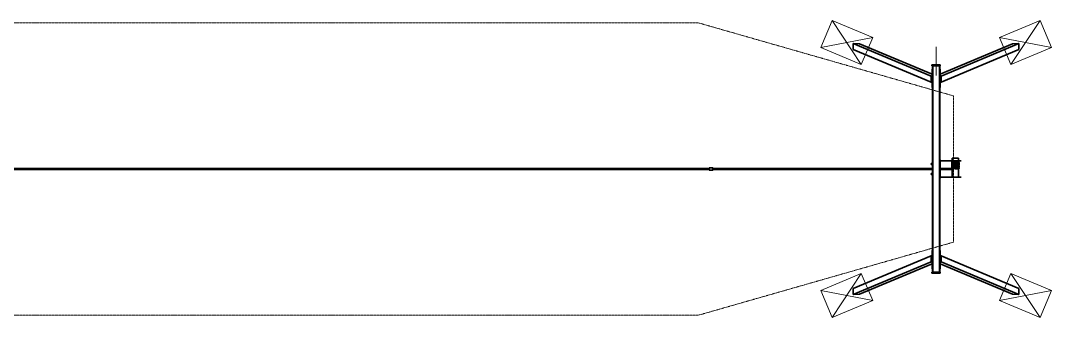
# Model space of a CAD drawing. Header units: millimetres. Extents: x -13997 to 14166, y -2044 to 2256.
# Drawn here: x 85 to 14166, y -1924 to 2136 of the extents above; entities that cross this region are included whole.
import ezdxf

# ---------------------------------------------------------------- set-up
doc = ezdxf.new("R2010")
doc.units = ezdxf.units.MM
doc.linetypes.add('CENTERX2', pattern=[20.32, 12.7, -2.54, 2.54, -2.54])

msp = doc.modelspace()

# ---------------------------------------------------------------- linework, layer by layer
at = {"color": 7, "linetype": 'Continuous', "lineweight": 18}
for p, q in [((11172, 2136), (11017, 1768)), ((11725, 1904), (11172, 2136)), ((11172, 2136), (11570, 1535)), ((14012, 2136), (13458, 1904)), ((13613, 1535), (14012, 2136)), ((14166, 1768), (14012, 2136)), ((11017, 1768), (11725, 1904)), ((11570, 1535), (11725, 1904)), ((13458, 1904), (13613, 1535)), ((14166, 1768), (13458, 1904)), ((11017, 1768), (11570, 1535)), ((12592, 1776), (12592, 1384)), ((13613, 1535), (14166, 1768)), ((11502, 106), (10970, 106)), ((11570, -1323), (11017, -1555)), ((11172, -1924), (11570, -1323)), ((11725, -1691), (11570, -1323)), ((13613, -1323), (13458, -1691)), ((14166, -1555), (13613, -1323)), ((14012, -1924), (13613, -1323)), ((11017, -1555), (11172, -1924)), ((11017, -1555), (11725, -1691)), ((13458, -1691), (14166, -1555)), ((14012, -1924), (14166, -1555)), ((11172, -1924), (11725, -1691)), ((13458, -1691), (14012, -1924))]:
    msp.add_line(p, q, dxfattribs=at)
at = {"color": 7, "linetype": 'CENTERX2', "lineweight": 18}
for p, q in [((-10508, 2106), (9342, 2106)), ((9342, 2106), (12830, 1106)), ((12830, 1106), (12830, -894)), ((9342, -1894), (12830, -894)), ((-10508, -1894), (9342, -1894))]:
    msp.add_line(p, q, dxfattribs=at)
at = {"color": 7, "linetype": 'Continuous', "lineweight": 35}
for p, q in [((12525, 1377), (11459, 1823)), ((11459, 1823), (11546, 1818)), ((11459, 1742), (11459, 1823)), ((12525, 1296), (11459, 1742)), ((12537, 1402), (11546, 1818)), ((12647, 1402), (13637, 1818)), ((12659, 1377), (13724, 1823)), ((12659, 1296), (13724, 1742)), ((13637, 1818), (13724, 1823)), ((13724, 1823), (13724, 1742)), ((12534, 1531), (12534, 1516)), ((12534, 1531), (12549, 1531)), ((12534, 1516), (12549, 1516)), ((12537, 1471), (12542, 1471)), ((12537, 1461), (12537, 1471)), ((12542, 1461), (12537, 1461)), ((12537, 1461), (12537, 1231)), ((12542, 1466), (12542, 1516)), ((12542, 1466), (12542, 1461)), ((12542, 1461), (12542, 1231)), ((12549, 1531), (12549, 1516)), ((12549, 1531), (12634, 1531)), ((12549, 1516), (12634, 1516)), ((12634, 1531), (12634, 1516)), ((12634, 1531), (12649, 1531)), ((12634, 1516), (12649, 1516)), ((12642, 1466), (12642, 1516)), ((12642, 1471), (12647, 1471)), ((12642, 1461), (12642, 1466)), ((12647, 1461), (12642, 1461)), ((12642, 1231), (12642, 1461)), ((12647, 1471), (12647, 1461)), ((12647, 1231), (12647, 1461)), ((12649, 1531), (12649, 1516)), ((12525, 1377), (12525, 1296)), ((12537, 1376), (12525, 1377)), ((12525, 1296), (12537, 1295)), ((12659, 1377), (12647, 1376)), ((12647, 1295), (12659, 1296)), ((12659, 1296), (12659, 1377)), ((12537, 1231), (12542, 1231)), ((12537, 1221), (12537, 1231)), ((12542, 1221), (12537, 1221)), ((12542, 1231), (12542, 1227)), ((12542, -1014), (12542, 1227)), ((12642, 1227), (12642, 1231)), ((12642, 1231), (12647, 1231)), ((12642, 234), (12642, 1227)), ((12647, 1221), (12642, 1221)), ((12647, 1231), (12647, 1221)), ((12532, 182), (12530, 182)), ((12530, 166), (12532, 166)), ((12532, 183), (12532, 183)), ((12532, 183), (12532, 177)), ((12532, 183), (12532, 183)), ((12532, 177), (12532, 170)), ((12532, 170), (12532, 166)), ((12532, 166), (12532, 166)), ((12538, 182), (12533, 182)), ((12539, 173), (12533, 173)), ((12538, 165), (12533, 165)), ((12542, 184), (12540, 184)), ((12540, 164), (12540, 184)), ((12540, 183), (12540, 183)), ((12540, 166), (12540, 166)), ((12540, 164), (12542, 164)), ((12645, 234), (12642, 234)), ((12642, 234), (12642, -21)), ((12645, 234), (12645, 219)), ((12645, 219), (12855, 219)), ((12645, 216), (12855, 216)), ((12645, 216), (12645, -4)), ((12813, 256), (12813, 219)), ((12813, 256), (12898, 256)), ((12813, 216), (12813, 207)), ((12813, 197), (12813, 195)), ((12813, 185), (12813, 183)), ((12813, 173), (12813, 171)), ((12813, 161), (12813, 159)), ((12813, 149), (12813, 147)), ((12855, 219), (12855, 216)), ((12855, 219), (12932, 219)), ((12855, 216), (12932, 216)), ((12898, 219), (12898, 256)), ((12898, 202), (12898, 216)), ((12898, 190), (12898, 192)), ((12898, 178), (12898, 180)), ((12898, 166), (12898, 168)), ((12898, 154), (12898, 156)), ((12898, 142), (12898, 144)), ((12932, 216), (12932, 219)), ((9542, 121), (9492, 121)), ((9492, 91), (9542, 91)), ((12532, 46), (12530, 46)), ((12530, 30), (12532, 30)), ((12532, 48), (12532, 47)), ((12532, 45), (12532, 47)), ((12532, 45), (12532, 38)), ((12532, 38), (12532, 31)), ((12532, 31), (12532, 30)), ((12532, 30), (12532, 29)), ((12538, 48), (12533, 48)), ((12539, 42), (12533, 42)), ((12538, 33), (12533, 33)), ((12538, 29), (12533, 29)), ((12539, 48), (12538, 48)), ((12540, 47), (12539, 48)), ((12539, 29), (12540, 30)), ((12542, 48), (12540, 48)), ((12540, 48), (12540, 28)), ((12540, 28), (12542, 28)), ((12810, 111), (12645, 111)), ((12645, 101), (12813, 101)), ((12813, 111), (12811, 111)), ((12813, 137), (12813, 135)), ((12813, 125), (12813, 123)), ((12813, 113), (12813, 111)), ((12813, 101), (12813, -4)), ((12898, 130), (12898, 132)), ((12898, 118), (12898, 120)), ((12898, -4), (12898, 108)), ((12642, -1014), (12642, -21)), ((12645, -21), (12642, -21)), ((12645, -4), (12855, -4)), ((12645, -7), (12645, -21)), ((12645, -7), (12855, -7)), ((12855, -7), (12855, -4)), ((12855, -4), (12932, -4)), ((12855, -7), (12932, -7)), ((12932, -7), (12932, -4)), ((12525, -1083), (11459, -1530)), ((12537, -1082), (12525, -1083)), ((12525, -1083), (12525, -1164)), ((12537, -1009), (12542, -1009)), ((12537, -1019), (12537, -1009)), ((12542, -1019), (12537, -1019)), ((12537, -1019), (12537, -1249)), ((12542, -1014), (12542, -1019)), ((12542, -1019), (12542, -1249)), ((12642, -1009), (12647, -1009)), ((12642, -1019), (12642, -1014)), ((12642, -1249), (12642, -1019)), ((12647, -1019), (12642, -1019)), ((12647, -1009), (12647, -1019)), ((12647, -1249), (12647, -1019)), ((12659, -1083), (12647, -1082)), ((12659, -1164), (12659, -1083)), ((12659, -1083), (13724, -1530)), ((12525, -1164), (11459, -1611)), ((12537, -1190), (11546, -1605)), ((12525, -1164), (12537, -1163)), ((12537, -1249), (12542, -1249)), ((12537, -1259), (12537, -1249)), ((12542, -1259), (12537, -1259)), ((12542, -1249), (12542, -1253)), ((12542, -1304), (12542, -1253)), ((12642, -1249), (12647, -1249)), ((12642, -1253), (12642, -1249)), ((12642, -1304), (12642, -1253)), ((12647, -1259), (12642, -1259)), ((12647, -1163), (12659, -1164)), ((12647, -1190), (13637, -1605)), ((12647, -1249), (12647, -1259)), ((12659, -1164), (13724, -1611)), ((12534, -1319), (12534, -1304)), ((12549, -1304), (12534, -1304)), ((12549, -1319), (12534, -1319)), ((12549, -1319), (12549, -1304)), ((12634, -1304), (12549, -1304)), ((12634, -1319), (12549, -1319)), ((12634, -1319), (12634, -1304)), ((12649, -1304), (12634, -1304)), ((12649, -1319), (12634, -1319)), ((12649, -1319), (12649, -1304)), ((11459, -1611), (11459, -1530)), ((13724, -1530), (13724, -1611)), ((11546, -1605), (11459, -1611)), ((13724, -1611), (13637, -1605))]:
    msp.add_line(p, q, dxfattribs=at)
at = {"color": 8, "linetype": 'Continuous', "lineweight": 35}
for p, q in [((12548, -1304), (12548, 1516)), ((12636, -1304), (12636, 1516)), ((12530, 182), (12530, 173)), ((12530, 173), (12530, 166)), ((12530, 46), (12530, 30))]:
    msp.add_line(p, q, dxfattribs=at)
at = {"color": 7, "linetype": 'Continuous', "lineweight": 35, "flags": 128}
for points in [[(9492, 121), (9492, 121), (9492, 121), (9492, 121), (9491, 120), (9491, 118), (9491, 117), (9491, 115), (9491, 113), (9491, 111), (9491, 109), (9491, 106)], [(9491, 106), (9491, 104), (9491, 102), (9491, 100), (9491, 98), (9491, 96), (9491, 94), (9491, 93), (9492, 92), (9492, 92), (9492, 91), (9492, 91)], [(9542, 111), (9542, 112), (9542, 114), (9542, 116), (9542, 118), (9542, 119), (9542, 120), (9542, 121), (9542, 121), (9542, 121), (9542, 121), (9541, 121), (9541, 120), (9541, 118), (9541, 117), (9541, 115), (9541, 113), (9541, 111), (9541, 109), (9541, 106)], [(9541, 106), (9541, 104), (9541, 102), (9541, 100), (9541, 98), (9541, 96), (9541, 94), (9541, 93), (9541, 92), (9542, 92), (9542, 91), (9542, 92), (9542, 92), (9542, 93), (9542, 94), (9542, 95), (9542, 97), (9542, 99), (9542, 101), (9542, 101)]]:
    msp.add_lwpolyline(points, dxfattribs=at)
at = {"color": 7, "linetype": 'Continuous', "lineweight": 35}
for centre, radius, start, end in [((12530, 174), 8, 90, 270), ((12530, 38), 8, 90, 270), ((12810, 106), 5, 82.4248, 95.6571)]:
    msp.add_arc(centre, radius, start, end, dxfattribs=at)
msp.add_ellipse((12807, 106), major_axis=(36.8, -0.2), ratio=0.13565, start_param=1.47464, end_param=1.506035, dxfattribs=at)
for points, knots in [([(12533, 182), (12533, 182), (12533, 182), (12532, 183), (12532, 183), (12532, 183), (12532, 183)], [0, 0, 0, 0, 0.252336, 0.555464, 0.865767, 1, 1, 1, 1]), ([(12532, 177), (12532, 178), (12532, 180), (12533, 182), (12533, 182)], [0, 0, 0, 0, 0.575025, 1, 1, 1, 1]), ([(12533, 173), (12532, 174), (12532, 175), (12532, 176), (12532, 177), (12532, 177)], [0, 0, 0, 0, 0.447206, 0.908364, 1, 1, 1, 1]), ([(12532, 170), (12532, 170), (12532, 171), (12532, 173), (12533, 173)], [0, 0, 0, 0, 0.35639, 1, 1, 1, 1]), ([(12533, 165), (12533, 166), (12532, 167), (12532, 168), (12532, 169), (12532, 170)], [0, 0, 0, 0, 0.358597, 0.724861, 1, 1, 1, 1]), ([(12532, 166), (12532, 166), (12532, 166), (12533, 165), (12533, 165)], [0, 0, 0, 0, 0.485737, 1, 1, 1, 1]), ([(12540, 183), (12540, 183), (12540, 183), (12539, 182), (12538, 182)], [0, 0, 0, 0, 0.485738, 1, 1, 1, 1]), ([(12538, 182), (12539, 182), (12539, 181), (12540, 179), (12540, 178), (12540, 177)], [0, 0, 0, 0, 0.358595, 0.724851, 1, 1, 1, 1]), ([(12540, 170), (12540, 169), (12539, 167), (12539, 166), (12538, 165)], [0, 0, 0, 0, 0.575024, 1, 1, 1, 1]), ([(12538, 165), (12538, 165), (12539, 166), (12539, 166), (12540, 166), (12540, 166)], [0, 0, 0, 0, 0.306582, 0.674874, 1, 1, 1, 1]), ([(12540, 177), (12540, 177), (12540, 175), (12539, 174), (12539, 173)], [0, 0, 0, 0, 0.35638, 1, 1, 1, 1]), ([(12539, 173), (12539, 173), (12540, 172), (12540, 171), (12540, 170), (12540, 170)], [0, 0, 0, 0, 0.447198, 0.908361, 1, 1, 1, 1]), ([(12813, 208), (12813, 208), (12812, 208), (12811, 208), (12810, 207), (12809, 207), (12808, 207), (12808, 207), (12808, 206), (12808, 206), (12807, 206), (12807, 205), (12807, 205), (12807, 205), (12806, 204), (12806, 203), (12806, 202), (12805, 201), (12806, 200), (12806, 200), (12807, 199), (12808, 198), (12809, 198), (12810, 197), (12811, 197), (12812, 197), (12813, 197), (12815, 197), (12817, 196), (12821, 196), (12824, 196), (12828, 196), (12833, 195), (12837, 195), (12842, 195), (12846, 195), (12851, 195), (12856, 194), (12861, 194), (12866, 194), (12871, 194), (12876, 194), (12880, 193), (12884, 193), (12887, 193), (12891, 193), (12893, 193), (12896, 192), (12897, 192), (12898, 192), (12898, 192)], [0, 0, 0, 0, 0.00066, 0.022411, 0.041617, 0.050457, 0.053999, 0.05543, 0.056703, 0.057892, 0.061564, 0.064083, 0.066989, 0.070529, 0.074846, 0.086069, 0.100979, 0.119629, 0.14194, 0.164482, 0.1837, 0.19957, 0.21426, 0.224364, 0.232974, 0.243556, 0.256253, 0.282317, 0.31468, 0.34843, 0.3813, 0.413569, 0.445273, 0.476227, 0.506415, 0.536122, 0.565301, 0.593874, 0.62195, 0.658835, 0.694817, 0.729821, 0.755758, 0.783523, 0.813915, 0.846986, 0.882836, 0.921064, 0.961643, 1, 1, 1, 1]), ([(12813, 196), (12813, 196), (12812, 196), (12811, 196), (12810, 195), (12809, 195), (12808, 195), (12808, 195), (12808, 194), (12808, 194), (12807, 194), (12807, 193), (12807, 193), (12807, 193), (12806, 192), (12806, 191), (12806, 190), (12805, 189), (12806, 188), (12806, 188), (12807, 187), (12808, 186), (12809, 186), (12810, 185), (12811, 185), (12812, 185), (12813, 185), (12815, 185), (12817, 184), (12821, 184), (12824, 184), (12828, 184), (12833, 183), (12837, 183), (12842, 183), (12846, 183), (12851, 183), (12856, 182), (12861, 182), (12866, 182), (12871, 182), (12876, 182), (12880, 181), (12884, 181), (12887, 181), (12891, 181), (12893, 181), (12896, 180), (12897, 180), (12898, 180), (12898, 180)], [0, 0, 0, 0, 0.00066, 0.022411, 0.041617, 0.050457, 0.053999, 0.05543, 0.056703, 0.057892, 0.061564, 0.064083, 0.066989, 0.070529, 0.074846, 0.086069, 0.100979, 0.119629, 0.14194, 0.164482, 0.1837, 0.19957, 0.21426, 0.224364, 0.232974, 0.243556, 0.256253, 0.282317, 0.31468, 0.34843, 0.3813, 0.413569, 0.445273, 0.476227, 0.506415, 0.536122, 0.565301, 0.593874, 0.62195, 0.658835, 0.694817, 0.729821, 0.755758, 0.783523, 0.813915, 0.846986, 0.882836, 0.921064, 0.961643, 1, 1, 1, 1]), ([(12813, 184), (12813, 184), (12812, 184), (12811, 184), (12810, 183), (12809, 183), (12808, 183), (12808, 183), (12808, 182), (12808, 182), (12807, 182), (12807, 181), (12807, 181), (12807, 181), (12806, 180), (12806, 179), (12806, 178), (12805, 177), (12806, 176), (12806, 176), (12807, 175), (12808, 174), (12809, 174), (12810, 173), (12811, 173), (12812, 173), (12813, 173), (12815, 173), (12817, 172), (12821, 172), (12824, 172), (12828, 172), (12833, 171), (12837, 171), (12842, 171), (12846, 171), (12851, 171), (12856, 170), (12861, 170), (12866, 170), (12871, 170), (12876, 170), (12880, 169), (12884, 169), (12887, 169), (12891, 169), (12893, 169), (12896, 168), (12897, 168), (12898, 168), (12898, 168)], [0, 0, 0, 0, 0.0006603, 0.0224106, 0.0416175, 0.0504566, 0.053999, 0.0554296, 0.0567028, 0.057892, 0.0615642, 0.0640827, 0.0669886, 0.0705294, 0.0748456, 0.0860688, 0.1009793, 0.1196293, 0.1419402, 0.1644823, 0.1837002, 0.1995703, 0.2142604, 0.224364, 0.2329736, 0.2435561, 0.256253, 0.2823173, 0.3146796, 0.3484305, 0.3813001, 0.4135688, 0.4452725, 0.4762266, 0.5064146, 0.5361223, 0.5653015, 0.5938743, 0.6219502, 0.6588352, 0.6948166, 0.7298209, 0.7557578, 0.7835229, 0.8139147, 0.8469856, 0.8828355, 0.9210637, 0.9616426, 1, 1, 1, 1]), ([(12813, 172), (12813, 172), (12812, 172), (12811, 172), (12810, 171), (12809, 171), (12808, 171), (12808, 171), (12808, 170), (12808, 170), (12807, 170), (12807, 169), (12807, 169), (12807, 169), (12806, 168), (12806, 167), (12806, 166), (12805, 165), (12806, 164), (12806, 164), (12807, 163), (12808, 162), (12809, 162), (12810, 161), (12811, 161), (12812, 161), (12813, 161), (12815, 161), (12817, 160), (12821, 160), (12824, 160), (12828, 160), (12833, 159), (12837, 159), (12842, 159), (12846, 159), (12851, 159), (12856, 158), (12861, 158), (12866, 158), (12871, 158), (12876, 158), (12880, 157), (12884, 157), (12887, 157), (12891, 157), (12893, 157), (12896, 156), (12897, 156), (12898, 156), (12898, 156)], [0, 0, 0, 0, 0.00066, 0.022411, 0.041617, 0.050457, 0.053999, 0.05543, 0.056703, 0.057892, 0.061564, 0.064083, 0.066989, 0.070529, 0.074846, 0.086069, 0.100979, 0.119629, 0.14194, 0.164482, 0.1837, 0.19957, 0.21426, 0.224364, 0.232974, 0.243556, 0.256253, 0.282317, 0.31468, 0.34843, 0.3813, 0.413569, 0.445273, 0.476227, 0.506415, 0.536122, 0.565301, 0.593874, 0.62195, 0.658835, 0.694817, 0.729821, 0.755758, 0.783523, 0.813915, 0.846986, 0.882836, 0.921064, 0.961643, 1, 1, 1, 1]), ([(12813, 160), (12813, 160), (12812, 160), (12811, 160), (12810, 159), (12809, 159), (12808, 159), (12808, 159), (12808, 158), (12808, 158), (12807, 158), (12807, 157), (12807, 157), (12807, 157), (12806, 156), (12806, 155), (12806, 154), (12805, 153), (12806, 152), (12806, 152), (12807, 151), (12808, 150), (12809, 150), (12810, 149), (12811, 149), (12812, 149), (12813, 149), (12815, 149), (12817, 148), (12821, 148), (12824, 148), (12828, 148), (12833, 147), (12837, 147), (12842, 147), (12846, 147), (12851, 147), (12856, 146), (12861, 146), (12866, 146), (12871, 146), (12876, 146), (12880, 145), (12884, 145), (12887, 145), (12891, 145), (12893, 145), (12896, 144), (12897, 144), (12898, 144), (12898, 144)], [0, 0, 0, 0, 0.00066, 0.022411, 0.041617, 0.050457, 0.053999, 0.05543, 0.056703, 0.057892, 0.061564, 0.064083, 0.066989, 0.070529, 0.074846, 0.086069, 0.100979, 0.119629, 0.14194, 0.164482, 0.1837, 0.19957, 0.21426, 0.224364, 0.232974, 0.243556, 0.256253, 0.282317, 0.31468, 0.34843, 0.3813, 0.413569, 0.445273, 0.476227, 0.506415, 0.536122, 0.565301, 0.593874, 0.62195, 0.658835, 0.694817, 0.729821, 0.755758, 0.783523, 0.813915, 0.846986, 0.882836, 0.921064, 0.961643, 1, 1, 1, 1]), ([(12813, 148), (12813, 148), (12812, 148), (12811, 148), (12810, 147), (12809, 147), (12808, 147), (12808, 147), (12808, 146), (12808, 146), (12807, 146), (12807, 145), (12807, 145), (12807, 145), (12806, 144), (12806, 143), (12806, 142), (12805, 141), (12806, 140), (12806, 140), (12807, 139), (12808, 138), (12809, 138), (12810, 137), (12811, 137), (12812, 137), (12813, 137), (12815, 137), (12817, 136), (12821, 136), (12824, 136), (12828, 136), (12833, 135), (12837, 135), (12842, 135), (12846, 135), (12851, 135), (12856, 134), (12861, 134), (12866, 134), (12871, 134), (12876, 134), (12880, 133), (12884, 133), (12887, 133), (12891, 133), (12893, 133), (12896, 132), (12897, 132), (12898, 132), (12898, 132)], [0, 0, 0, 0, 0.00066, 0.022411, 0.041617, 0.050457, 0.053999, 0.05543, 0.056703, 0.057892, 0.061564, 0.064083, 0.066989, 0.070529, 0.074846, 0.086069, 0.100979, 0.119629, 0.14194, 0.164482, 0.1837, 0.19957, 0.21426, 0.224364, 0.232974, 0.243556, 0.256253, 0.282317, 0.31468, 0.34843, 0.3813, 0.413569, 0.445273, 0.476227, 0.506415, 0.536122, 0.565301, 0.593874, 0.62195, 0.658835, 0.694817, 0.729821, 0.755758, 0.783523, 0.813915, 0.846986, 0.882836, 0.921064, 0.961643, 1, 1, 1, 1]), ([(12813, 207), (12813, 207), (12813, 207), (12813, 206), (12814, 206)], [0, 0, 0, 0, 0.333725, 1, 1, 1, 1]), ([(12813, 195), (12813, 195), (12813, 195), (12813, 194), (12814, 194)], [0, 0, 0, 0, 0.303332, 1, 1, 1, 1]), ([(12813, 183), (12813, 183), (12813, 183), (12813, 182), (12814, 182)], [0, 0, 0, 0, 0.333725, 1, 1, 1, 1]), ([(12813, 171), (12813, 171), (12813, 171), (12813, 170), (12814, 170)], [0, 0, 0, 0, 0.303332, 1, 1, 1, 1]), ([(12813, 159), (12813, 159), (12813, 159), (12813, 158), (12814, 158)], [0, 0, 0, 0, 0.333725, 1, 1, 1, 1]), ([(12813, 147), (12813, 147), (12813, 147), (12813, 146), (12814, 146)], [0, 0, 0, 0, 0.303332, 1, 1, 1, 1]), ([(12898, 191), (12898, 191), (12899, 191), (12900, 191), (12901, 191), (12902, 192), (12903, 192), (12904, 193), (12905, 194), (12905, 195), (12905, 197), (12905, 199), (12904, 200), (12903, 200), (12903, 201), (12902, 201), (12900, 202), (12899, 202), (12898, 202), (12895, 202), (12893, 203), (12889, 203), (12885, 203), (12880, 203), (12875, 204), (12869, 204), (12864, 204), (12858, 204), (12852, 205), (12846, 205), (12840, 205), (12835, 205), (12831, 206), (12826, 206), (12823, 206), (12821, 206), (12819, 206), (12817, 206), (12816, 206), (12815, 207), (12814, 206), (12814, 206)], [0, 0, 0, 0, 0.018775, 0.045458, 0.067893, 0.082691, 0.097033, 0.10443, 0.112682, 0.124636, 0.138236, 0.149081, 0.158242, 0.16671, 0.174948, 0.194152, 0.215153, 0.238289, 0.268037, 0.299598, 0.333356, 0.368805, 0.405905, 0.444706, 0.483477, 0.521984, 0.560593, 0.599015, 0.637184, 0.675466, 0.713171, 0.749672, 0.785306, 0.819824, 0.853088, 0.869486, 0.888452, 0.911134, 0.937358, 0.966934, 1, 1, 1, 1]), ([(12898, 179), (12898, 179), (12899, 179), (12900, 179), (12901, 179), (12902, 180), (12903, 180), (12904, 181), (12905, 182), (12905, 183), (12905, 185), (12905, 187), (12904, 188), (12903, 188), (12903, 189), (12902, 189), (12900, 190), (12899, 190), (12898, 190), (12895, 190), (12893, 191), (12889, 191), (12885, 191), (12880, 191), (12875, 192), (12869, 192), (12864, 192), (12858, 192), (12852, 193), (12846, 193), (12840, 193), (12835, 193), (12831, 194), (12826, 194), (12823, 194), (12821, 194), (12819, 194), (12817, 194), (12816, 194), (12815, 195), (12814, 194), (12814, 194)], [0, 0, 0, 0, 0.018775, 0.045458, 0.067893, 0.082691, 0.097033, 0.10443, 0.112683, 0.124636, 0.138236, 0.149081, 0.158242, 0.16671, 0.174948, 0.194152, 0.215153, 0.238289, 0.268037, 0.299598, 0.333356, 0.368805, 0.405905, 0.444706, 0.483477, 0.521984, 0.560593, 0.599015, 0.637184, 0.675466, 0.713171, 0.749672, 0.785306, 0.819824, 0.853088, 0.869486, 0.888452, 0.911134, 0.937358, 0.966934, 1, 1, 1, 1]), ([(12898, 167), (12898, 167), (12899, 167), (12900, 167), (12901, 167), (12902, 168), (12903, 168), (12904, 169), (12905, 170), (12905, 171), (12905, 173), (12905, 175), (12904, 176), (12903, 176), (12903, 177), (12902, 177), (12900, 178), (12899, 178), (12898, 178), (12895, 178), (12893, 179), (12889, 179), (12885, 179), (12880, 179), (12875, 180), (12869, 180), (12864, 180), (12858, 180), (12852, 181), (12846, 181), (12840, 181), (12835, 181), (12831, 182), (12826, 182), (12823, 182), (12821, 182), (12819, 182), (12817, 182), (12816, 182), (12815, 183), (12814, 182), (12814, 182)], [0, 0, 0, 0, 0.018775, 0.045458, 0.067893, 0.082691, 0.097033, 0.10443, 0.112683, 0.124636, 0.138236, 0.149081, 0.158242, 0.16671, 0.174948, 0.194152, 0.215153, 0.238289, 0.268037, 0.299598, 0.333356, 0.368805, 0.405905, 0.444706, 0.483477, 0.521984, 0.560593, 0.599015, 0.637184, 0.675466, 0.713171, 0.749672, 0.785306, 0.819824, 0.853088, 0.869486, 0.888452, 0.911134, 0.937358, 0.966934, 1, 1, 1, 1]), ([(12898, 155), (12898, 155), (12899, 155), (12900, 155), (12901, 155), (12902, 156), (12903, 156), (12904, 157), (12905, 158), (12905, 159), (12905, 161), (12905, 163), (12904, 164), (12903, 164), (12903, 165), (12902, 165), (12900, 166), (12899, 166), (12898, 166), (12895, 166), (12893, 167), (12889, 167), (12885, 167), (12880, 167), (12875, 168), (12869, 168), (12864, 168), (12858, 168), (12852, 169), (12846, 169), (12840, 169), (12835, 169), (12831, 170), (12826, 170), (12823, 170), (12821, 170), (12819, 170), (12817, 170), (12816, 170), (12815, 171), (12814, 170), (12814, 170)], [0, 0, 0, 0, 0.018775, 0.045458, 0.067893, 0.082691, 0.097033, 0.10443, 0.112682, 0.124636, 0.138236, 0.149081, 0.158242, 0.16671, 0.174948, 0.194152, 0.215153, 0.238289, 0.268037, 0.299598, 0.333356, 0.368805, 0.405905, 0.444706, 0.483477, 0.521984, 0.560593, 0.599015, 0.637184, 0.675466, 0.713171, 0.749672, 0.785306, 0.819824, 0.853088, 0.869486, 0.888452, 0.911134, 0.937358, 0.966934, 1, 1, 1, 1]), ([(12898, 143), (12898, 143), (12899, 143), (12900, 143), (12901, 143), (12902, 144), (12903, 144), (12904, 145), (12905, 146), (12905, 147), (12905, 149), (12905, 151), (12904, 152), (12903, 152), (12903, 153), (12902, 153), (12900, 154), (12899, 154), (12898, 154), (12895, 154), (12893, 155), (12889, 155), (12885, 155), (12880, 155), (12875, 156), (12869, 156), (12864, 156), (12858, 156), (12852, 157), (12846, 157), (12840, 157), (12835, 157), (12831, 158), (12826, 158), (12823, 158), (12821, 158), (12819, 158), (12817, 158), (12816, 158), (12815, 159), (12814, 158), (12814, 158)], [0, 0, 0, 0, 0.018775, 0.045458, 0.067893, 0.082691, 0.097033, 0.10443, 0.112683, 0.124636, 0.138236, 0.149081, 0.158242, 0.16671, 0.174948, 0.194152, 0.215153, 0.238289, 0.268037, 0.299598, 0.333356, 0.368805, 0.405905, 0.444706, 0.483477, 0.521984, 0.560593, 0.599015, 0.637184, 0.675466, 0.713171, 0.749672, 0.785306, 0.819824, 0.853088, 0.869486, 0.888452, 0.911134, 0.937358, 0.966934, 1, 1, 1, 1]), ([(12898, 131), (12898, 131), (12899, 131), (12900, 131), (12901, 131), (12902, 132), (12903, 132), (12904, 133), (12905, 134), (12905, 135), (12905, 137), (12905, 139), (12904, 140), (12903, 140), (12903, 141), (12902, 141), (12900, 142), (12899, 142), (12898, 142), (12895, 142), (12893, 143), (12889, 143), (12885, 143), (12880, 143), (12875, 144), (12869, 144), (12864, 144), (12858, 144), (12852, 145), (12846, 145), (12840, 145), (12835, 145), (12831, 146), (12826, 146), (12823, 146), (12821, 146), (12819, 146), (12817, 146), (12816, 146), (12815, 147), (12814, 146), (12814, 146)], [0, 0, 0, 0, 0.018775, 0.045458, 0.067893, 0.082691, 0.097033, 0.10443, 0.112683, 0.124636, 0.138236, 0.149081, 0.158242, 0.16671, 0.174948, 0.194152, 0.215153, 0.238289, 0.268037, 0.299598, 0.333356, 0.368805, 0.405905, 0.444706, 0.483477, 0.521984, 0.560593, 0.599015, 0.637184, 0.675466, 0.713171, 0.749672, 0.785306, 0.819824, 0.853088, 0.869486, 0.888452, 0.911134, 0.937358, 0.966934, 1, 1, 1, 1]), ([(9491, 111), (9405, 111), (9139, 111), (8678, 111), (8109, 111), (7527, 111), (6944, 111), (6362, 111), (5780, 111), (5198, 111), (4616, 111), (4034, 111), (3452, 111), (2873, 111), (2298, 111), (1726, 111), (1154, 111), (568, 111), (-34, 111), (-652, 111), (-1269, 111), (-1886, 111), (-2503, 111), (-3108, 111), (-3702, 111), (-4284, 111), (-4865, 111), (-5447, 111), (-6028, 111), (-6610, 111), (-7191, 111), (-7773, 111), (-8354, 111), (-8955, 111), (-9575, 111), (-10018, 111), (-10267, 111), (-10316, 111), (-10348, 111), (-10362, 111)], [0, 0, 0, 0, 0.012923, 0.040277, 0.069584, 0.098891, 0.128198, 0.157506, 0.186813, 0.21612, 0.245428, 0.274735, 0.304042, 0.333349, 0.362133, 0.390917, 0.419701, 0.448485, 0.479568, 0.510652, 0.541735, 0.572819, 0.603902, 0.634986, 0.664293, 0.6936, 0.722908, 0.752215, 0.781522, 0.810829, 0.840137, 0.869444, 0.898751, 0.928058, 0.960296, 0.992534, 0.995182, 0.99783, 1, 1, 1, 1]), ([(-10362, 101), (-10341, 101), (-10296, 101), (-10226, 101), (-10026, 101), (-9698, 101), (-9213, 101), (-8699, 101), (-8157, 101), (-7601, 101), (-7033, 101), (-6451, 101), (-5870, 101), (-5288, 101), (-4707, 101), (-4125, 101), (-3543, 101), (-2961, 101), (-2380, 101), (-1801, 101), (-1226, 101), (-655, 101), (-83, 101), (504, 101), (1106, 101), (1723, 101), (2340, 101), (2958, 101), (3575, 101), (4181, 101), (4775, 101), (5357, 101), (5939, 101), (6521, 101), (7103, 101), (7685, 101), (8268, 101), (8850, 101), (9258, 101), (9471, 101), (9491, 101)], [0, 0, 0, 0, 0.003184, 0.00686, 0.010537, 0.033514, 0.05649, 0.083844, 0.111197, 0.13855, 0.167858, 0.197165, 0.226472, 0.255779, 0.285086, 0.314393, 0.3437, 0.373008, 0.402315, 0.431622, 0.460406, 0.48919, 0.517973, 0.546757, 0.57784, 0.608924, 0.640007, 0.671091, 0.702174, 0.733257, 0.762564, 0.791872, 0.821179, 0.850486, 0.879793, 0.9091, 0.938407, 0.967714, 0.997022, 1, 1, 1, 1]), ([(12542, 111), (12531, 111), (12508, 111), (12472, 111), (12434, 111), (12399, 111), (12365, 111), (12333, 111), (12301, 111), (12271, 111), (12241, 111), (12210, 111), (12180, 111), (12150, 111), (12122, 111), (12096, 111), (12070, 111), (12046, 111), (12023, 111), (12003, 111), (11984, 111), (11966, 111), (11949, 111), (11915, 111), (11867, 111), (11804, 111), (11740, 111), (11671, 111), (11599, 111), (11526, 111), (11453, 111), (11380, 111), (11307, 111), (11106, 111), (10777, 111), (10292, 111), (9880, 111), (9621, 111), (9542, 111)], [0, 0, 0, 0, 0.010613, 0.023447, 0.035916, 0.048022, 0.059102, 0.069859, 0.080292, 0.090401, 0.100187, 0.110727, 0.120864, 0.130598, 0.139928, 0.148856, 0.15738, 0.165502, 0.17322, 0.179793, 0.186043, 0.19197, 0.197632, 0.203284, 0.225648, 0.245834, 0.266226, 0.290129, 0.314308, 0.338651, 0.362995, 0.38734, 0.411684, 0.436028, 0.58818, 0.740331, 0.921465, 1, 1, 1, 1]), ([(9542, 101), (9699, 101), (10070, 101), (10654, 101), (11099, 101), (11347, 101), (11400, 101), (11452, 101), (11503, 101), (11552, 101), (11599, 101), (11643, 101), (11684, 101), (11716, 101), (11740, 101), (11755, 101), (11772, 101), (11789, 101), (11807, 101), (11827, 101), (11849, 101), (11872, 101), (11897, 101), (11924, 101), (11951, 101), (11980, 101), (12009, 101), (12039, 101), (12069, 101), (12099, 101), (12131, 101), (12164, 101), (12199, 101), (12234, 101), (12270, 101), (12308, 101), (12346, 101), (12386, 101), (12425, 101), (12465, 101), (12504, 101), (12530, 101), (12542, 101)], [0, 0, 0, 0, 0.157325, 0.370804, 0.584282, 0.601815, 0.619349, 0.636711, 0.653688, 0.67028, 0.686487, 0.700432, 0.714077, 0.727425, 0.732586, 0.737715, 0.74309, 0.748825, 0.754922, 0.76138, 0.768837, 0.776723, 0.785039, 0.793785, 0.80296, 0.812565, 0.822599, 0.832175, 0.842112, 0.85241, 0.863069, 0.874089, 0.88547, 0.897212, 0.909316, 0.92178, 0.934606, 0.947792, 0.96134, 0.974444, 0.98787, 1, 1, 1, 1]), ([(12532, 45), (12532, 45), (12532, 47), (12533, 48), (12533, 48)], [0, 0, 0, 0, 0.575022, 1, 1, 1, 1]), ([(12533, 48), (12533, 48), (12533, 48), (12533, 48), (12532, 48)], [0, 0, 0, 0, 0.697503, 1, 1, 1, 1]), ([(12533, 42), (12532, 42), (12532, 43), (12532, 44), (12532, 45), (12532, 45)], [0, 0, 0, 0, 0.44721, 0.90838, 1, 1, 1, 1]), ([(12532, 38), (12532, 38), (12532, 40), (12532, 41), (12533, 42)], [0, 0, 0, 0, 0.356373, 1, 1, 1, 1]), ([(12533, 33), (12533, 33), (12532, 34), (12532, 36), (12532, 37), (12532, 38)], [0, 0, 0, 0, 0.358602, 0.724849, 1, 1, 1, 1]), ([(12532, 31), (12532, 31), (12532, 32), (12533, 32), (12533, 33)], [0, 0, 0, 0, 0.485764, 1, 1, 1, 1]), ([(12533, 29), (12533, 29), (12533, 29), (12532, 30), (12532, 30), (12532, 30), (12532, 31)], [0, 0, 0, 0, 0.2523241, 0.5554844, 0.8657749, 1, 1, 1, 1]), ([(12538, 48), (12539, 48), (12539, 47), (12540, 46), (12540, 45), (12540, 45)], [0, 0, 0, 0, 0.3585992, 0.7248422, 1, 1, 1, 1]), ([(12540, 38), (12540, 37), (12539, 35), (12539, 33), (12538, 33)], [0, 0, 0, 0, 0.575024, 1, 1, 1, 1]), ([(12538, 33), (12538, 32), (12539, 32), (12539, 32), (12540, 31), (12540, 31), (12540, 31)], [0, 0, 0, 0, 0.252324, 0.555446, 0.865736, 1, 1, 1, 1]), ([(12540, 31), (12540, 30), (12540, 30), (12539, 29), (12538, 29)], [0, 0, 0, 0, 0.485727, 1, 1, 1, 1]), ([(12540, 45), (12540, 44), (12540, 43), (12539, 43), (12539, 42)], [0, 0, 0, 0, 0.356396, 1, 1, 1, 1]), ([(12539, 42), (12539, 41), (12540, 40), (12540, 39), (12540, 38), (12540, 38)], [0, 0, 0, 0, 0.447216, 0.908365, 1, 1, 1, 1]), ([(12813, 136), (12813, 136), (12812, 136), (12811, 136), (12810, 135), (12809, 135), (12808, 135), (12808, 135), (12808, 134), (12808, 134), (12807, 134), (12807, 133), (12807, 133), (12807, 133), (12806, 132), (12806, 131), (12806, 130), (12805, 129), (12806, 128), (12806, 128), (12807, 127), (12808, 126), (12809, 126), (12810, 125), (12811, 125), (12812, 125), (12813, 125), (12815, 125), (12817, 124), (12821, 124), (12824, 124), (12828, 124), (12833, 123), (12837, 123), (12842, 123), (12846, 123), (12851, 123), (12856, 122), (12861, 122), (12866, 122), (12871, 122), (12876, 122), (12880, 121), (12884, 121), (12887, 121), (12891, 121), (12893, 121), (12896, 120), (12897, 120), (12898, 120), (12898, 120)], [0, 0, 0, 0, 0.00066, 0.022411, 0.041617, 0.050457, 0.053999, 0.05543, 0.056703, 0.057892, 0.061564, 0.064083, 0.066989, 0.070529, 0.074846, 0.086069, 0.100979, 0.119629, 0.14194, 0.164482, 0.1837, 0.19957, 0.21426, 0.224364, 0.232974, 0.243556, 0.256253, 0.282317, 0.31468, 0.34843, 0.3813, 0.413569, 0.445273, 0.476227, 0.506415, 0.536122, 0.565301, 0.593874, 0.62195, 0.658835, 0.694817, 0.729821, 0.755758, 0.783523, 0.813915, 0.846986, 0.882836, 0.921064, 0.961643, 1, 1, 1, 1]), ([(12813, 124), (12813, 124), (12812, 124), (12811, 124), (12810, 123), (12809, 123), (12808, 123), (12808, 123), (12808, 122), (12808, 122), (12807, 122), (12807, 121), (12807, 121), (12807, 121), (12806, 120), (12806, 119), (12806, 118), (12805, 117), (12806, 116), (12806, 116), (12807, 115), (12808, 114), (12809, 114), (12810, 113), (12811, 113), (12812, 113), (12813, 113), (12815, 113), (12817, 112), (12821, 112), (12824, 112), (12828, 112), (12833, 111), (12837, 111), (12842, 111), (12846, 111), (12851, 111), (12856, 110), (12861, 110), (12866, 110), (12871, 110), (12876, 110), (12880, 109), (12884, 109), (12887, 109), (12891, 109), (12893, 109), (12896, 108), (12897, 108), (12898, 108), (12898, 108)], [0, 0, 0, 0, 0.00066, 0.022411, 0.041617, 0.050457, 0.053999, 0.05543, 0.056703, 0.057892, 0.061564, 0.064083, 0.066989, 0.070529, 0.074846, 0.086069, 0.100979, 0.119629, 0.14194, 0.164482, 0.1837, 0.19957, 0.21426, 0.224364, 0.232974, 0.243556, 0.256253, 0.282317, 0.31468, 0.34843, 0.3813, 0.413569, 0.445273, 0.476227, 0.506415, 0.536122, 0.565301, 0.593874, 0.62195, 0.658835, 0.694817, 0.729821, 0.755758, 0.783523, 0.813915, 0.846986, 0.882836, 0.921064, 0.961643, 1, 1, 1, 1]), ([(12813, 112), (12812, 112), (12811, 112), (12810, 112), (12810, 111)], [0, 0, 0, 0, 0.577172, 1, 1, 1, 1]), ([(12810, 111), (12810, 111), (12810, 111), (12810, 111), (12810, 111), (12810, 111), (12810, 111)], [0, 0, 0, 0, 0.393698, 0.658615, 0.924728, 1, 1, 1, 1]), ([(12811, 111), (12811, 111), (12811, 111), (12811, 111), (12811, 111), (12811, 111), (12811, 111)], [0, 0, 0, 0, 0.1539836, 0.3769247, 0.6002674, 1, 1, 1, 1]), ([(12813, 135), (12813, 135), (12813, 135), (12813, 134), (12814, 134)], [0, 0, 0, 0, 0.333725, 1, 1, 1, 1]), ([(12813, 123), (12813, 123), (12813, 123), (12813, 122), (12814, 122)], [0, 0, 0, 0, 0.303332, 1, 1, 1, 1]), ([(12813, 111), (12813, 111), (12813, 111), (12813, 110), (12813, 109), (12813, 108), (12813, 106), (12813, 104), (12813, 103), (12813, 102), (12813, 101), (12813, 101), (12813, 101)], [0, 0, 0, 0, 0.107615, 0.215265, 0.322147, 0.428878, 0.53578, 0.642765, 0.749714, 0.856505, 0.963239, 1, 1, 1, 1]), ([(12898, 119), (12898, 119), (12899, 119), (12900, 119), (12901, 119), (12902, 120), (12903, 120), (12904, 121), (12905, 122), (12905, 123), (12905, 125), (12905, 127), (12904, 128), (12903, 128), (12903, 129), (12902, 129), (12900, 130), (12899, 130), (12898, 130), (12895, 130), (12893, 131), (12889, 131), (12885, 131), (12880, 131), (12875, 132), (12869, 132), (12864, 132), (12858, 132), (12852, 133), (12846, 133), (12840, 133), (12835, 133), (12831, 134), (12826, 134), (12823, 134), (12821, 134), (12819, 134), (12817, 134), (12816, 134), (12815, 135), (12814, 134), (12814, 134)], [0, 0, 0, 0, 0.0187753, 0.0454584, 0.0678931, 0.0826912, 0.0970326, 0.1044297, 0.1126825, 0.1246356, 0.138236, 0.1490814, 0.1582423, 0.1667104, 0.1749482, 0.1941517, 0.2151526, 0.2382891, 0.2680369, 0.2995984, 0.3333557, 0.3688045, 0.4059052, 0.4447059, 0.4834774, 0.5219837, 0.5605925, 0.5990154, 0.6371838, 0.6754656, 0.7131711, 0.7496718, 0.7853061, 0.8198241, 0.8530879, 0.8694862, 0.8884519, 0.9111336, 0.9373576, 0.9669338, 1, 1, 1, 1]), ([(12898, 107), (12898, 107), (12899, 107), (12900, 107), (12901, 107), (12902, 108), (12903, 108), (12904, 109), (12905, 110), (12905, 111), (12905, 113), (12905, 115), (12904, 116), (12903, 116), (12903, 117), (12902, 117), (12900, 118), (12899, 118), (12898, 118), (12895, 118), (12893, 119), (12889, 119), (12885, 119), (12880, 119), (12875, 120), (12869, 120), (12864, 120), (12858, 120), (12852, 121), (12846, 121), (12840, 121), (12835, 121), (12831, 122), (12826, 122), (12823, 122), (12821, 122), (12819, 122), (12817, 122), (12816, 122), (12815, 123), (12814, 122), (12814, 122)], [0, 0, 0, 0, 0.018775, 0.045458, 0.067893, 0.082691, 0.097033, 0.10443, 0.112683, 0.124636, 0.138236, 0.149081, 0.158242, 0.16671, 0.174948, 0.194152, 0.215153, 0.238289, 0.268037, 0.299598, 0.333356, 0.368805, 0.405905, 0.444706, 0.483477, 0.521984, 0.560593, 0.599015, 0.637184, 0.675466, 0.713171, 0.749672, 0.785306, 0.819824, 0.853088, 0.869486, 0.888452, 0.911134, 0.937358, 0.966934, 1, 1, 1, 1])]:
    msp.add_open_spline(points, degree=3, knots=knots, dxfattribs=at)

doc.saveas('drawing.dxf')
